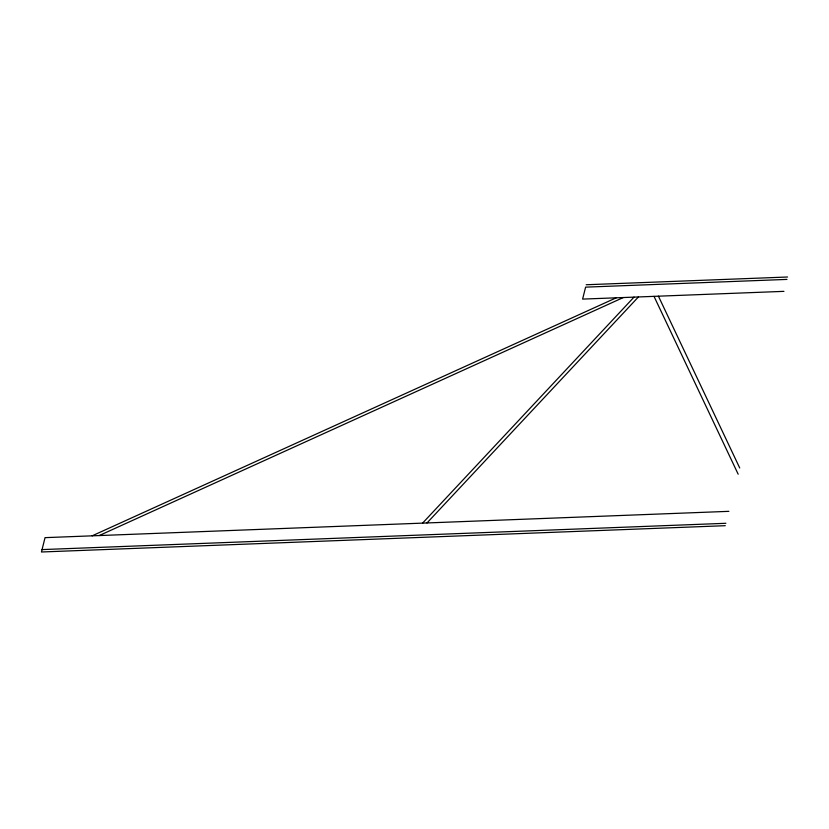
<?xml version="1.0" encoding="UTF-8"?>
<svg xmlns="http://www.w3.org/2000/svg" width="829" height="829" viewBox="0 0 829 829"><rect width="100%" height="100%" fill="white"/><g stroke="black" fill="none" stroke-linecap="round" stroke-linejoin="round"><path stroke-width="1.24" d="M422.593 523.12L634.019 297.124M427.008 522.954L638.434 296.948M92.133 535.835L616.237 297.808M99.2 535.565L623.304 297.538M586.196 284.751L787.55 277.01M786.949 279.404L585.606 287.145L582.611 299.103L783.954 291.352M728.878 511.338L45.046 537.648L41.45 551.99L725.282 525.69M42.051 549.596L725.883 523.296M658.423 296.181L739.727 467.991M654.008 296.357L738.173 474.209"/></g></svg>
